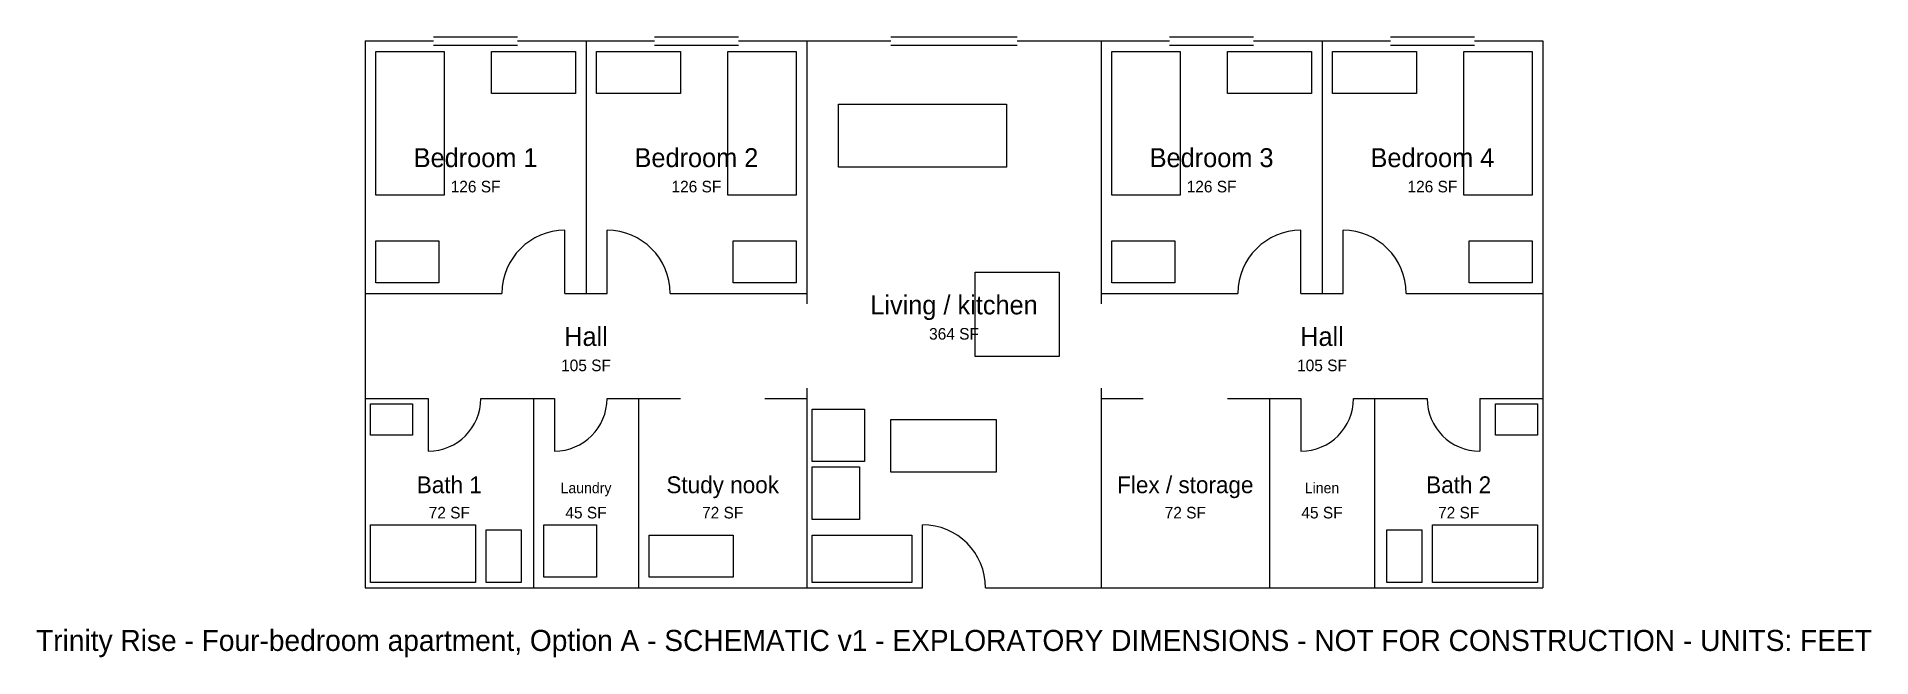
# Model space of a CAD drawing. Extents: x -15.6 to 71.6, y -29.3 to 0.2.
import ezdxf
from ezdxf.enums import TextEntityAlignment as Align

# ---------------------------------------------------------------- set-up
doc = ezdxf.new("R2010")
doc.units = 0
for name, color, linetype in [('DOORS', 1, 'CONTINUOUS'), ('FIXTURES', 4, 'CONTINUOUS'), ('FURNITURE', 8, 'CONTINUOUS'), ('TEXT', 7, 'CONTINUOUS'), ('WALLS', 7, 'CONTINUOUS'), ('WALLS-EXT', 7, 'CONTINUOUS'), ('WINDOWS', 5, 'CONTINUOUS')]:
    doc.layers.add(name, color=color, linetype=linetype)

msp = doc.modelspace()

# ---------------------------------------------------------------- linework, layer by layer
at = {"layer": 'DOORS'}
for p, q in [((9.5, -12), (9.5, -9)), ((11.5, -12), (11.5, -9)), ((44.5, -12), (44.5, -9)), ((46.5, -12), (46.5, -9)), ((3, -17), (3, -19.5)), ((9, -17), (9, -19.5)), ((44.5, -17), (44.5, -19.5)), ((53, -17), (53, -19.5)), ((26.5, -26), (26.5, -23))]:
    msp.add_line(p, q, dxfattribs=at)
for centre, radius, start, end in [((9.5, -12), 3, 90, 180), ((11.5, -12), 3, 0, 90), ((44.5, -12), 3, 90, 180), ((46.5, -12), 3, 0, 90), ((3, -17), 2.5, 270, 0), ((9, -17), 2.5, 270, 0), ((44.5, -17), 2.5, 270, 0), ((53, -17), 2.5, 180, 270), ((26.5, -26), 3, 0, 90)]:
    msp.add_arc(centre, radius, start, end, dxfattribs=at)
at = {"layer": 'FIXTURES'}
for p, q in [((0.25, -17.25), (2.25, -17.25)), ((0.25, -18.75), (0.25, -17.25)), ((2.25, -17.25), (2.25, -18.75)), ((53.75, -17.25), (55.75, -17.25)), ((53.75, -18.75), (53.75, -17.25)), ((55.75, -17.25), (55.75, -18.75)), ((21.25, -17.5), (23.75, -17.5)), ((21.25, -20), (21.25, -17.5)), ((23.75, -17.5), (23.75, -20)), ((25, -18), (30, -18)), ((25, -20.5), (25, -18)), ((30, -18), (30, -20.5)), ((2.25, -18.75), (0.25, -18.75)), ((55.75, -18.75), (53.75, -18.75)), ((23.75, -20), (21.25, -20)), ((21.25, -20.25), (23.5, -20.25)), ((21.25, -22.75), (21.25, -20.25)), ((23.5, -20.25), (23.5, -22.75)), ((30, -20.5), (25, -20.5)), ((0.25, -23), (5.25, -23)), ((0.25, -25.75), (0.25, -23)), ((5.25, -23), (5.25, -25.75)), ((5.75, -23.25), (7.42, -23.25)), ((5.75, -25.75), (5.75, -23.25)), ((7.42, -23.25), (7.42, -25.75)), ((8.5, -23), (11, -23)), ((8.5, -25.5), (8.5, -23)), ((11, -23), (11, -25.5)), ((23.5, -22.75), (21.25, -22.75)), ((21.25, -23.5), (26, -23.5)), ((21.25, -25.75), (21.25, -23.5)), ((26, -23.5), (26, -25.75)), ((48.58, -23.25), (50.25, -23.25)), ((48.58, -25.75), (48.58, -23.25)), ((50.25, -23.25), (50.25, -25.75)), ((50.75, -23), (55.75, -23)), ((50.75, -25.75), (50.75, -23)), ((55.75, -23), (55.75, -25.75)), ((5.25, -25.75), (0.25, -25.75)), ((7.42, -25.75), (5.75, -25.75)), ((11, -25.5), (8.5, -25.5)), ((26, -25.75), (21.25, -25.75)), ((50.25, -25.75), (48.58, -25.75)), ((55.75, -25.75), (50.75, -25.75))]:
    msp.add_line(p, q, dxfattribs=at)
at = {"layer": 'FURNITURE'}
for p, q in [((0.5, -0.5), (3.75, -0.5)), ((0.5, -7.33), (0.5, -0.5)), ((3.75, -0.5), (3.75, -7.33)), ((6, -0.5), (10, -0.5)), ((6, -2.5), (6, -0.5)), ((10, -0.5), (10, -2.5)), ((11, -0.5), (15, -0.5)), ((11, -2.5), (11, -0.5)), ((15, -0.5), (15, -2.5)), ((17.25, -0.5), (20.5, -0.5)), ((17.25, -7.33), (17.25, -0.5)), ((20.5, -0.5), (20.5, -7.33)), ((35.5, -0.5), (38.75, -0.5)), ((35.5, -7.33), (35.5, -0.5)), ((38.75, -0.5), (38.75, -7.33)), ((41, -0.5), (45, -0.5)), ((41, -2.5), (41, -0.5)), ((45, -0.5), (45, -2.5)), ((46, -0.5), (50, -0.5)), ((46, -2.5), (46, -0.5)), ((50, -0.5), (50, -2.5)), ((52.25, -0.5), (55.5, -0.5)), ((52.25, -7.33), (52.25, -0.5)), ((55.5, -0.5), (55.5, -7.33)), ((10, -2.5), (6, -2.5)), ((15, -2.5), (11, -2.5)), ((45, -2.5), (41, -2.5)), ((50, -2.5), (46, -2.5)), ((22.5, -3), (30.5, -3)), ((22.5, -6), (22.5, -3)), ((30.5, -3), (30.5, -6)), ((30.5, -6), (22.5, -6)), ((3.75, -7.33), (0.5, -7.33)), ((20.5, -7.33), (17.25, -7.33)), ((38.75, -7.33), (35.5, -7.33)), ((55.5, -7.33), (52.25, -7.33)), ((0.5, -9.5), (3.5, -9.5)), ((0.5, -11.5), (0.5, -9.5)), ((3.5, -9.5), (3.5, -11.5)), ((17.5, -9.5), (20.5, -9.5)), ((17.5, -11.5), (17.5, -9.5)), ((20.5, -9.5), (20.5, -11.5)), ((35.5, -9.5), (38.5, -9.5)), ((35.5, -11.5), (35.5, -9.5)), ((38.5, -9.5), (38.5, -11.5)), ((52.5, -9.5), (55.5, -9.5)), ((52.5, -11.5), (52.5, -9.5)), ((55.5, -9.5), (55.5, -11.5)), ((29, -11), (33, -11)), ((29, -15), (29, -11)), ((33, -11), (33, -15)), ((3.5, -11.5), (0.5, -11.5)), ((20.5, -11.5), (17.5, -11.5)), ((38.5, -11.5), (35.5, -11.5)), ((55.5, -11.5), (52.5, -11.5)), ((33, -15), (29, -15)), ((13.5, -23.5), (17.5, -23.5)), ((13.5, -25.5), (13.5, -23.5)), ((17.5, -23.5), (17.5, -25.5)), ((17.5, -25.5), (13.5, -25.5))]:
    msp.add_line(p, q, dxfattribs=at)
at = {"layer": 'WALLS'}
for p, q in [((10.5, 0), (10.5, -12)), ((21, 0), (21, -12)), ((21, 0), (21, -12.5)), ((35, 0), (35, -12.5)), ((35, 0), (35, -12)), ((45.5, 0), (45.5, -12)), ((0, -12), (6.5, -12)), ((9.5, -12), (10.5, -12)), ((9.5, -12), (11.5, -12)), ((10.5, -12), (11.5, -12)), ((14.5, -12), (21, -12)), ((21, -12), (21, -12.5)), ((35, -12), (41.5, -12)), ((35, -12), (35, -12.5)), ((44.5, -12), (45.5, -12)), ((44.5, -12), (46.5, -12)), ((45.5, -12), (46.5, -12)), ((49.5, -12), (56, -12)), ((21, -16.5), (21, -26)), ((21, -16.5), (21, -17)), ((35, -16.5), (35, -26)), ((35, -16.5), (35, -17)), ((0, -17), (3, -17)), ((5.5, -17), (9, -17)), ((5.5, -17), (8, -17)), ((8, -17), (8, -26)), ((8, -17), (9, -17)), ((11.5, -17), (15, -17)), ((11.5, -17), (13, -17)), ((13, -17), (13, -26)), ((13, -17), (15, -17)), ((19, -17), (21, -17)), ((21, -17), (21, -26)), ((35, -17), (37, -17)), ((35, -17), (35, -26)), ((41, -17), (44.5, -17)), ((41, -17), (43, -17)), ((43, -17), (43, -26)), ((43, -17), (44.5, -17)), ((47, -17), (50.5, -17)), ((47, -17), (48, -17)), ((48, -17), (48, -26)), ((48, -17), (50.5, -17)), ((53, -17), (56, -17))]:
    msp.add_line(p, q, dxfattribs=at)
at = {"layer": 'WALLS-EXT'}
for p, q in [((0, 0), (3.25, 0)), ((0, 0), (0, -12)), ((7.25, 0), (10.5, 0)), ((10.5, 0), (13.75, 0)), ((17.75, 0), (21, 0)), ((21, 0), (25, 0)), ((31, 0), (35, 0)), ((35, 0), (38.25, 0)), ((42.25, 0), (45.5, 0)), ((45.5, 0), (48.75, 0)), ((52.75, 0), (56, 0)), ((56, 0), (56, -12)), ((0, -12), (0, -17)), ((56, -12), (56, -17)), ((0, -17), (0, -26)), ((56, -17), (56, -26)), ((0, -26), (8, -26)), ((8, -26), (13, -26)), ((13, -26), (21, -26)), ((21, -26), (26.5, -26)), ((29.5, -26), (35, -26)), ((35, -26), (43, -26)), ((43, -26), (48, -26)), ((48, -26), (56, -26))]:
    msp.add_line(p, q, dxfattribs=at)
at = {"layer": 'WINDOWS'}
for p, q in [((3.25, 0.2), (7.25, 0.2)), ((13.75, 0.2), (17.75, 0.2)), ((25, 0.2), (31, 0.2)), ((38.25, 0.2), (42.25, 0.2)), ((48.75, 0.2), (52.75, 0.2)), ((3.25, -0.2), (7.25, -0.2)), ((13.75, -0.2), (17.75, -0.2)), ((25, -0.2), (31, -0.2)), ((38.25, -0.2), (42.25, -0.2)), ((48.75, -0.2), (52.75, -0.2))]:
    msp.add_line(p, q, dxfattribs=at)

# ---------------------------------------------------------------- texts
at = {"layer": 'TEXT'}
for s, height, p in [('Bedroom 1', 0.9, (5.25, -6)), ('Bedroom 2', 0.9, (15.75, -6)), ('Bedroom 3', 0.9, (40.25, -6)), ('Bedroom 4', 0.9, (50.75, -6)), ('126 SF', 0.55, (5.25, -7.2)), ('126 SF', 0.55, (15.75, -7.2)), ('126 SF', 0.55, (40.25, -7.2)), ('126 SF', 0.55, (50.75, -7.2)), ('Living / kitchen', 0.9, (28, -13)), ('Hall', 0.9, (10.5, -14.5)), ('364 SF', 0.55, (28, -14.2)), ('Hall', 0.9, (45.5, -14.5)), ('105 SF', 0.55, (10.5, -15.7)), ('105 SF', 0.55, (45.5, -15.7)), ('Bath 1', 0.8, (4, -21.5)), ('Study nook', 0.8, (17, -21.5)), ('Flex / storage', 0.8, (39, -21.5)), ('Bath 2', 0.8, (52, -21.5)), ('Laundry', 0.5, (10.5, -21.5)), ('Linen', 0.5, (45.5, -21.5)), ('72 SF', 0.55, (4, -22.7)), ('45 SF', 0.55, (10.5, -22.7)), ('72 SF', 0.55, (17, -22.7)), ('72 SF', 0.55, (39, -22.7)), ('45 SF', 0.55, (45.5, -22.7)), ('72 SF', 0.55, (52, -22.7)), ('Trinity Rise - Four-bedroom apartment, Option A - SCHEMATIC v1 - EXPLORATORY DIMENSIONS - NOT FOR CONSTRUCTION - UNITS: FEET', 1, (28, -29))]:
    msp.add_text(s, height=height, dxfattribs=at).set_placement(p, align=Align.CENTER)

doc.saveas('drawing.dxf')
